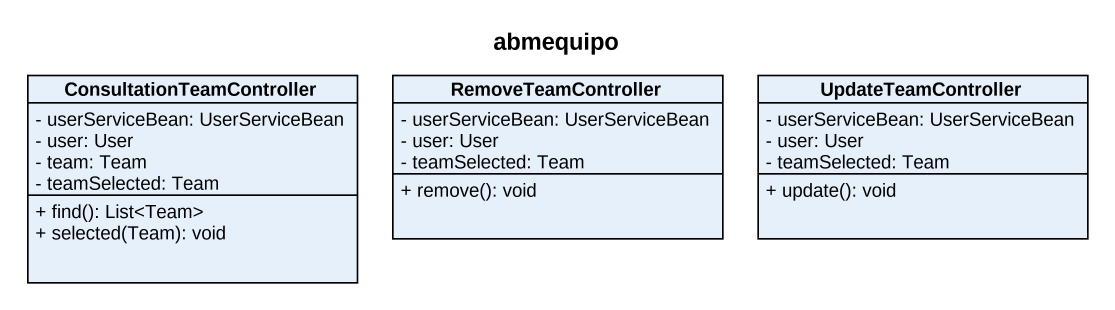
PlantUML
@startuml
title abmequipo
hide circle
hide empty members
skinparam classAttributeIconSize 0
class ConsultationTeamController {
  - userServiceBean: UserServiceBean
  - user: User
  - team: Team
  - teamSelected: Team
  + find(): List<Team>
  + selected(Team): void
}
class RemoveTeamController {
  - userServiceBean: UserServiceBean
  - user: User
  - teamSelected: Team
  + remove(): void
}
class UpdateTeamController {
  - userServiceBean: UserServiceBean
  - user: User
  - teamSelected: Team
  + update(): void
}
@enduml
